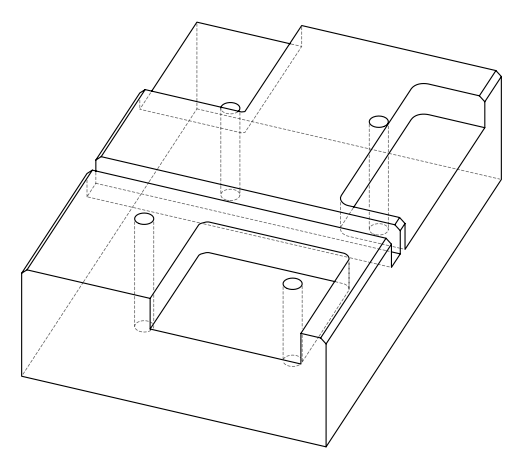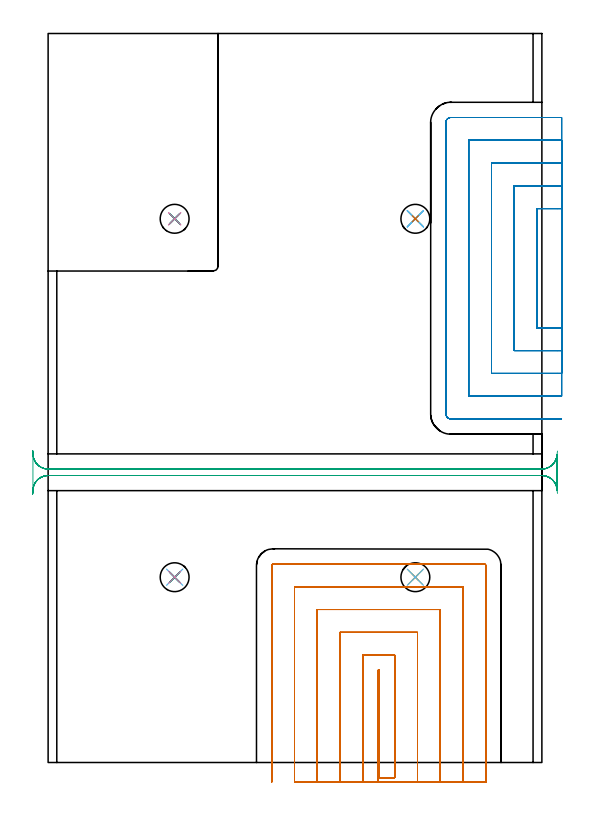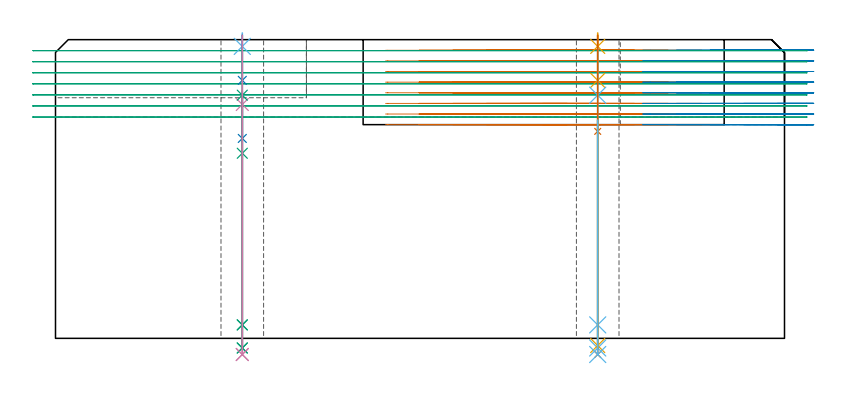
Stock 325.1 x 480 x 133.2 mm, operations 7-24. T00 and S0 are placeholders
(PLAN: 24 operations, 14 tool changes, 266.3 min)
(1 AREA_MILL | FG_CHAMFER_SURFACE | UGT0205_001 | 0.46 min | 347 mm3)
(2 AREA_MILL_1 | FG_CHAMFER_SURFACE_1 | UGT0205_001 | 4.44 min | 3070 mm3)
(3 AREA_MILL_2 | FG_CHAMFER_SURFACE_2 | UGT0205_001 | 4.44 min | 2965 mm3)
(4 AREA_MILL_3 | FG_CHAMFER_SURFACE_3 | UGT0205_001 | 1.23 min | 825 mm3)
(5 AREA_MILL_4 | FG_CHAMFER_SURFACE_4 | UGT0205_001 | 3.03 min | 2081 mm3)
(6 MILL_CORNER_NOTCH_RECTANGULAR | CORNER_NOTCH_RECTANGULAR | NXT0201_008 | Follow Part, ap 1.5, ae 75% | 162.63 min | 453170 mm3)
(7 MILL_SLOT | SLOT_PARTIAL_RECTANGULAR | UGT0201_094 | Follow Part, ap 5, ae 75% | 38 min | 856644 mm3)
(8 MILL_SLOT_1 | SLOT_PARTIAL_RECTANGULAR_1 | UGT0201_094 | Follow Part, ap 5, ae 75% | 36.74 min | 603226 mm3)
(9 MILL_RECTANGULAR_SLOT | SLOT_RECTANGULAR | UGT0201_094 | Follow Part, ap 5, ae 75% | 10.5 min | 271225 mm3)
(10 SPOT_DRILL | STEP1HOLE | NXT0321_9005460120000 | 0.05 min | 167 mm3)
(11 SPOT_DRILL_1 | STEP1HOLE_1 | NXT0321_9005460120000 | 0.05 min | 184 mm3)
(12 SPOT_DRILL_2 | STEP1HOLE_2 | NXT0321_9005460120000 | 0.05 min | 166 mm3)
(13 SPOT_DRILL_3 | STEP1HOLE_3 | NXT0321_9005460120000 | 0.06 min | 205 mm3)
(14 DRILL_BLIND_HOLE_INTO_CENTER | STEP1HOLE | NXT0301_092 | 0.09 min | 1696 mm3)
(15 GUN_DRILL_THROUGH_HOLE | STEP1HOLE | UGT0307_009 | 0.56 min | 10265 mm3)
(16 DRILL_TO_ENLARGE_THROUGH_HOLE | STEP1HOLE | UGT0301_048 | 0.47 min | 18218 mm3)
(17 DRILL_BLIND_HOLE_INTO_CENTER_1 | STEP1HOLE_1 | NXT0301_092 | 0.08 min | 1711 mm3)
(18 GUN_DRILL_THROUGH_HOLE_1 | STEP1HOLE_1 | UGT0307_009 | 0.66 min | 13211 mm3)
(19 DRILL_TO_ENLARGE_THROUGH_HOLE_1 | STEP1HOLE_1 | UGT0301_048 | 0.57 min | 22579 mm3)
(20 DRILL_BLIND_HOLE_INTO_CENTER_2 | STEP1HOLE_2 | NXT0301_092 | 0.08 min | 1684 mm3)
(21 GUN_DRILL_THROUGH_HOLE_2 | STEP1HOLE_2 | UGT0307_009 | 0.66 min | 13118 mm3)
(22 DRILL_TO_ENLARGE_THROUGH_HOLE_2 | STEP1HOLE_2 | UGT0301_048 | 0.57 min | 22704 mm3)
(23 DRILL_THROUGH_HOLE_INTO_CENTER | STEP1HOLE_3 | NXT0301_065 | 0.41 min | 6458 mm3)
(24 DRILL_TO_ENLARGE_THROUGH_HOLE_3 | STEP1HOLE_3 | UGT0301_048 | 0.43 min | 20336 mm3)
(TOOL UGT0205_001 | Chamfer Mill 20 x 3 x 45 deg. | D20 FL50 Z2)
(TOOL NXT0201_008 | ENDMILL 6mm [2P460-0600-NA 1630] | D6 FL26 Z6)
(TOOL UGT0201_094 | End mill 20 mm | D20 FL38 Z4)
(TOOL NXT0321_9005460120000 | NC Spot Drill, 142deg, 12mm, Carbide, Uncoated | D12 PA142 FL30 Z2)
(TOOL NXT0301_092 | Carbide Drill 12.1mm [860.1-1210-061A1-MM 2214] | D12.1 PA140 FL77 Z2)
(TOOL UGT0307_009 | Gun Drill 12 mm | D12 PA130 FL24 Z1)
(TOOL UGT0301_048 | Twist Drill 19 mm | D19 PA118 FL135 Z2)
(TOOL NXT0301_065 | Carbide Drill 9.4mm [860.1-0940-075A1-MM 2214] | D9.4 PA140 FL98 Z2)
(OP 7 MILL_SLOT)
G17 G21 G94 G90
T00 M6
G54
G17 G0 G90 X217.2 Y-13. S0 M3
G43 Z143.2 H0
Z128.462
G94 G1 Y-10. F250.
Y60.7 F500.
X218.2
Y-10.
X228.2
Y70.7
X207.2
Y-10.
Y-13. F250.
X243.2
Y-10.
Y85.7 F500.
X192.2
Y-10.
Y-13. F250.
X258.2
Y-10.
Y100.7 F500.
X177.2
Y-10.
Y-13. F250.
X273.2
Y-10.
Y115.7 F500.
X162.2
Y-10.
Y-13. F250.
X288.2
Y-10.
Y129.7 F500.
G3 X287.2 Y130.7 R1.
G1 X148.2
G3 X147.2 Y129.7 R1.
G1 Y-10.
Y-13. F250.
G0 X217.2 Z123.725
G1 Y-10.
Y60.7 F500.
X218.2
Y-10.
X228.2
Y70.7
X207.2
Y-10.
Y-13. F250.
X243.2
Y-10.
Y85.7 F500.
X192.2
Y-10.
Y-13. F250.
X258.2
Y-10.
Y100.7 F500.
X177.2
Y-10.
Y-13. F250.
X273.2
Y-10.
Y115.7 F500.
X162.2
Y-10.
Y-13. F250.
X288.2
Y-10.
Y129.7 F500.
G3 X287.2 Y130.7 R1.
G1 X148.2
G3 X147.2 Y129.7 R1.
G1 Y-10.
Y-13. F250.
G0 X217.2 Z118.987
G1 Y-10.
Y60.7 F500.
X218.2
Y-10.
X228.2
Y70.7
X207.2
Y-10.
Y-13. F250.
X243.2
Y-10.
Y85.7 F500.
X192.2
Y-10.
Y-13. F250.
X258.2
Y-10.
Y100.7 F500.
X177.2
Y-10.
Y-13. F250.
X273.2
Y-10.
Y115.7 F500.
X162.2
Y-10.
Y-13. F250.
X288.2
Y-10.
Y129.7 F500.
G3 X287.2 Y130.7 R1.
G1 X148.2
G3 X147.2 Y129.7 R1.
G1 Y-10.
Y-13. F250.
G0 X217.2 Z114.25
G1 Y-10.
Y60.7 F500.
X218.2
Y-10.
X228.2
Y70.7
X207.2
Y-10.
Y-13. F250.
X243.2
Y-10.
Y85.7 F500.
X192.2
Y-10.
Y-13. F250.
X258.2
Y-10.
Y100.7 F500.
X177.2
Y-10.
Y-13. F250.
X273.2
Y-10.
Y115.7 F500.
X162.2
Y-10.
Y-13. F250.
X288.2
Y-10.
Y129.7 F500.
G3 X287.2 Y130.7 R1.
G1 X148.2
G3 X147.2 Y129.7 R1.
G1 Y-10.
Y-13. F250.
G0 X217.2 Z109.512
G1 Y-10.
Y60.7 F500.
X218.2
Y-10.
X228.2
Y70.7
X207.2
Y-10.
Y-13. F250.
X243.2
Y-10.
Y85.7 F500.
X192.2
Y-10.
Y-13. F250.
X258.2
Y-10.
Y100.7 F500.
X177.2
Y-10.
Y-13. F250.
X273.2
Y-10.
Y115.7 F500.
X162.2
Y-10.
Y-13. F250.
X288.2
Y-10.
Y129.7 F500.
G3 X287.2 Y130.7 R1.
G1 X148.2
G3 X147.2 Y129.7 R1.
G1 Y-10.
Y-13. F250.
G0 X217.2 Z104.775
G1 Y-10.
Y60.7 F500.
X218.2
Y-10.
X228.2
Y70.7
X207.2
Y-10.
Y-13. F250.
X243.2
Y-10.
Y85.7 F500.
X192.2
Y-10.
Y-13. F250.
X258.2
Y-10.
Y100.7 F500.
X177.2
Y-10.
Y-13. F250.
X273.2
Y-10.
Y115.7 F500.
X162.2
Y-10.
Y-13. F250.
X288.2
Y-10.
Y129.7 F500.
G3 X287.2 Y130.7 R1.
G1 X148.2
G3 X147.2 Y129.7 R1.
G1 Y-10.
Y-13. F250.
G0 X217.2 Z100.037
G1 Y-10.
Y60.7 F500.
X218.2
Y-10.
X228.2
Y70.7
X207.2
Y-10.
Y-13. F250.
X243.2
Y-10.
Y85.7 F500.
X192.2
Y-10.
Y-13. F250.
X258.2
Y-10.
Y100.7 F500.
X177.2
Y-10.
Y-13. F250.
X273.2
Y-10.
Y115.7 F500.
X162.2
Y-10.
Y-13. F250.
X288.2
Y-10.
Y129.7 F500.
G3 X287.2 Y130.7 R1.
G1 X148.2
G3 X147.2 Y129.7 R1.
G1 Y-10.
Y-13. F250.
G0 X217.2 Z95.3
G1 Y-10.
Y60.7 F500.
X218.2
Y-10.
X228.2
Y70.7
X207.2
Y-10.
Y-13. F250.
X243.2
Y-10.
Y85.7 F500.
X192.2
Y-10.
Y-13. F250.
X258.2
Y-10.
Y100.7 F500.
X177.2
Y-10.
Y-13. F250.
X273.2
Y-10.
Y115.7 F500.
X162.2
Y-10.
Y-13. F250.
X288.2
Y-10.
Y129.7 F500.
G3 X287.2 Y130.7 R1.
G1 X148.2
G3 X147.2 Y129.7 R1.
G1 Y-10.
Y-13. F250.
G0 Z143.2
M5
M2
(OP 8 MILL_SLOT_1)
G17 G21 G94 G90
T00 M6
G54
G17 G0 G90 X338.1 Y364.7 S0 M3
G43 Z143.2 H0
Z128.462
G94 G1 X335.1 F250.
X321.9 F500.
Y286.2
X335.1
X338.1 F250.
Y379.7
X335.1
X306.9 F500.
Y271.2
X335.1
X338.1 F250.
Y394.7
X335.1
X291.9 F500.
Y256.2
X335.1
X338.1 F250.
Y409.7
X335.1
X276.9 F500.
Y241.2
X335.1
X338.1 F250.
Y424.7
X335.1
X265.2 F500.
G3 X261.9 Y421.4 R3.3
G1 Y229.5
G3 X265.2 Y226.2 R3.3
G1 X335.1
X338.1 F250.
G0 Y364.7 Z123.725
G1 X335.1
X321.9 F500.
Y286.2
X335.1
X338.1 F250.
Y379.7
X335.1
X306.9 F500.
Y271.2
X335.1
X338.1 F250.
Y394.7
X335.1
X291.9 F500.
Y256.2
X335.1
X338.1 F250.
Y409.7
X335.1
X276.9 F500.
Y241.2
X335.1
X338.1 F250.
Y424.7
X335.1
X265.2 F500.
G3 X261.9 Y421.4 R3.3
G1 Y229.5
G3 X265.2 Y226.2 R3.3
G1 X335.1
X338.1 F250.
G0 Y364.7 Z118.987
G1 X335.1
X321.9 F500.
Y286.2
X335.1
X338.1 F250.
Y379.7
X335.1
X306.9 F500.
Y271.2
X335.1
X338.1 F250.
Y394.7
X335.1
X291.9 F500.
Y256.2
X335.1
X338.1 F250.
Y409.7
X335.1
X276.9 F500.
Y241.2
X335.1
X338.1 F250.
Y424.7
X335.1
X265.2 F500.
G3 X261.9 Y421.4 R3.3
G1 Y229.5
G3 X265.2 Y226.2 R3.3
G1 X335.1
X338.1 F250.
G0 Y364.7 Z114.25
G1 X335.1
X321.9 F500.
Y286.2
X335.1
X338.1 F250.
Y379.7
X335.1
X306.9 F500.
Y271.2
X335.1
X338.1 F250.
Y394.7
X335.1
X291.9 F500.
Y256.2
X335.1
X338.1 F250.
Y409.7
X335.1
X276.9 F500.
Y241.2
X335.1
X338.1 F250.
Y424.7
X335.1
X265.2 F500.
G3 X261.9 Y421.4 R3.3
G1 Y229.5
G3 X265.2 Y226.2 R3.3
G1 X335.1
X338.1 F250.
G0 Y364.7 Z109.512
G1 X335.1
X321.9 F500.
Y286.2
X335.1
X338.1 F250.
Y379.7
X335.1
X306.9 F500.
Y271.2
X335.1
X338.1 F250.
Y394.7
X335.1
X291.9 F500.
Y256.2
X335.1
X338.1 F250.
Y409.7
X335.1
X276.9 F500.
Y241.2
X335.1
X338.1 F250.
Y424.7
X335.1
X265.2 F500.
G3 X261.9 Y421.4 R3.3
G1 Y229.5
G3 X265.2 Y226.2 R3.3
G1 X335.1
X338.1 F250.
G0 Y364.7 Z104.775
G1 X335.1
X321.9 F500.
Y286.2
X335.1
X338.1 F250.
Y379.7
X335.1
X306.9 F500.
Y271.2
X335.1
X338.1 F250.
Y394.7
X335.1
X291.9 F500.
Y256.2
X335.1
X338.1 F250.
Y409.7
X335.1
X276.9 F500.
Y241.2
X335.1
X338.1 F250.
Y424.7
X335.1
X265.2 F500.
G3 X261.9 Y421.4 R3.3
G1 Y229.5
G3 X265.2 Y226.2 R3.3
G1 X335.1
X338.1 F250.
G0 Y364.7 Z100.037
G1 X335.1
X321.9 F500.
Y286.2
X335.1
X338.1 F250.
Y379.7
X335.1
X306.9 F500.
Y271.2
X335.1
X338.1 F250.
Y394.7
X335.1
X291.9 F500.
Y256.2
X335.1
X338.1 F250.
Y409.7
X335.1
X276.9 F500.
Y241.2
X335.1
X338.1 F250.
Y424.7
X335.1
X265.2 F500.
G3 X261.9 Y421.4 R3.3
G1 Y229.5
G3 X265.2 Y226.2 R3.3
G1 X335.1
X338.1 F250.
G0 Y364.7 Z95.3
G1 X335.1
X321.9 F500.
Y286.2
X335.1
X338.1 F250.
Y379.7
X335.1
X306.9 F500.
Y271.2
X335.1
X338.1 F250.
Y394.7
X335.1
X291.9 F500.
Y256.2
X335.1
X338.1 F250.
Y409.7
X335.1
X276.9 F500.
Y241.2
X335.1
X338.1 F250.
Y424.7
X335.1
X265.2 F500.
G3 X261.9 Y421.4 R3.3
G1 Y229.5
G3 X265.2 Y226.2 R3.3
G1 X335.1
X338.1 F250.
G0 Z143.2
M5
M2
(OP 9 MILL_RECTANGULAR_SLOT)
G17 G21 G94 G90
T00 M6
G54
G17 G0 G90 X335.372 Y205.067 S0 M3
G43 Z143.2 H0
Z128.271
G94 G1 X335.038 Y202.086 F250.
G2 X325.1 Y193.2 R10. F500.
G1 X0.
G2 X-9.945 Y202.157 R10.
G1 X-9.975 Y202.159
G3 X-10. Y201.458 R10.
G1 Y180.825
G3 X-9.972 Y180.074 R10.
G1 X-9.942 Y180.077
G2 X0. Y189. R10.
G1 X325.1
G2 X335.035 Y180.137 R10.
G1 X335.376 Y177.157 F250.
G0 Z143.2
X-10.202 Y176.783
Z123.343
G1 X-9.97 Y179.774
G2 X0. Y189. R10. F500.
G1 X325.1
G2 X335.09 Y179.447 R10.
G1 X335.1
Y202.753
X335.09
G2 X325.1 Y193.2 R10.
G1 X0.
G2 X-9.97 Y202.426 R10.
G1 X-10.202 Y205.417 F250.
G0 Y176.783 Z118.414
G1 X-9.97 Y179.774
G2 X0. Y189. R10. F500.
G1 X325.1
G2 X335.09 Y179.447 R10.
G1 X335.1
Y202.753
X335.09
G2 X325.1 Y193.2 R10.
G1 X0.
G2 X-9.97 Y202.426 R10.
G1 X-10.202 Y205.417 F250.
G0 Y176.783 Z113.486
G1 X-9.97 Y179.774
G2 X0. Y189. R10. F500.
G1 X325.1
G2 X335.09 Y179.447 R10.
G1 X335.1
Y202.753
X335.09
G2 X325.1 Y193.2 R10.
G1 X0.
G2 X-9.97 Y202.426 R10.
G1 X-10.202 Y205.417 F250.
G0 Y176.783 Z108.557
G1 X-9.97 Y179.774
G2 X0. Y189. R10. F500.
G1 X325.1
G2 X335.09 Y179.447 R10.
G1 X335.1
Y202.753
X335.09
G2 X325.1 Y193.2 R10.
G1 X0.
G2 X-9.97 Y202.426 R10.
G1 X-10.202 Y205.417 F250.
G0 Y176.783 Z103.629
G1 X-9.97 Y179.774
G2 X0. Y189. R10. F500.
G1 X325.1
G2 X335.09 Y179.447 R10.
G1 X335.1
Y202.753
X335.09
G2 X325.1 Y193.2 R10.
G1 X0.
G2 X-9.97 Y202.426 R10.
G1 X-10.202 Y205.417 F250.
G0 Y176.783 Z98.7
G1 X-9.97 Y179.774
G2 X0. Y189. R10. F500.
G1 X325.1
G2 X335.09 Y179.447 R10.
G1 X335.1
Y202.753
X335.09
G2 X325.1 Y193.2 R10.
G1 X0.
G2 X-9.97 Y202.426 R10.
G1 X-10.202 Y205.417 F250.
G0 Z143.2
M5
M2
(OP 10 SPOT_DRILL)
G17 G21 G94 G90
T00 M6
G54
G17 G0 G90 X83.3 Y358. S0 M3
G43 Z143.2 H0
G94 G81 G98 Z104.3 F250. R110.3
G80
M5
M2
(OP 11 SPOT_DRILL_1)
G17 G21 G94 G90
T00 M6
G54
G17 G0 G90 X241.8 Y358. S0 M3
G43 Z143.2 H0
G94 G81 G98 Z130.2 F250. R136.2
G80
M5
M2
(OP 12 SPOT_DRILL_2)
G17 G21 G94 G90
T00 M6
G54
G17 G0 G90 X83.3 Y122. S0 M3
G43 Z143.2 H0
G94 G81 G98 Z130.2 F250. R136.2
G80
M5
M2
(OP 13 SPOT_DRILL_3)
G17 G21 G94 G90
T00 M6
G54
G17 G0 G90 X241.8 Y122. S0 M3
G43 Z143.2 H0
G94 G81 G98 Z92.3 F250. R98.3
G80
M5
M2
(OP 14 DRILL_BLIND_HOLE_INTO_CENTER)
G17 G21 G94 G90
T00 M6
G54
G17 G0 G90 X83.3 Y358. S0 M3
G43 Z143.2 H1
G94 G81 G98 Z89.15 F250. R109.3
G80
M5
M2
(OP 15 GUN_DRILL_THROUGH_HOLE)
G17 G21 G94 G90
T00 M6
G54
G17 G0 G90 X83.3 Y358. M8
G43 Z143.2 H0
Z103.446
S716 M3
G94 G1 Z82.536 F125. M26
G4 X.084
Z6. F250.
G4 X.084
Z-4.298 F125.
G4 X.084
M5
M9
G0 Z103.446
Z143.2
M2
(OP 16 DRILL_TO_ENLARGE_THROUGH_HOLE)
G17 G21 G94 G90
T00 M6
G54
G17 G0 G90 X83.3 Y358. S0 M3
G43 Z143.2 H0
G94 G73 G98 Z-7.208 F250. Q16.358 R109.3
G80
M5
M2
(OP 17 DRILL_BLIND_HOLE_INTO_CENTER_1)
G17 G21 G94 G90
T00 M6
G54
G17 G0 G90 X241.8 Y358. S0 M3
G43 Z143.2 H1
G94 G81 G98 Z115.05 F250. R135.2
G80
M5
M2
(OP 18 GUN_DRILL_THROUGH_HOLE_1)
G17 G21 G94 G90
T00 M6
G54
G17 G0 G90 X241.8 Y358. M8
G43 Z143.2 H0
Z129.346
S716 M3
G94 G1 Z108.436 F125. M26
G4 X.084
Z6. F250.
G4 X.084
Z-4.298 F125.
G4 X.084
M5
M9
G0 Z129.346
Z143.2
M2
(OP 19 DRILL_TO_ENLARGE_THROUGH_HOLE_1)
G17 G21 G94 G90
T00 M6
G54
G17 G0 G90 X241.8 Y358. S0 M3
G43 Z143.2 H0
G94 G73 G98 Z-7.208 F250. Q17.551 R135.2
G80
M5
M2
(OP 20 DRILL_BLIND_HOLE_INTO_CENTER_2)
G17 G21 G94 G90
T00 M6
G54
G17 G0 G90 X83.3 Y122. S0 M3
G43 Z143.2 H1
G94 G81 G98 Z115.05 F250. R135.2
G80
M5
M2
(OP 21 GUN_DRILL_THROUGH_HOLE_2)
G17 G21 G94 G90
T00 M6
G54
G17 G0 G90 X83.3 Y122. M8
G43 Z143.2 H0
Z129.346
S716 M3
G94 G1 Z108.436 F125. M26
G4 X.084
Z6. F250.
G4 X.084
Z-4.298 F125.
G4 X.084
M5
M9
G0 Z129.346
Z143.2
M2
(OP 22 DRILL_TO_ENLARGE_THROUGH_HOLE_2)
G17 G21 G94 G90
T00 M6
G54
G17 G0 G90 X83.3 Y122. S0 M3
G43 Z143.2 H0
G94 G73 G98 Z-7.208 F250. Q17.551 R135.2
G80
M5
M2
(OP 23 DRILL_THROUGH_HOLE_INTO_CENTER)
G17 G21 G94 G90
T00 M6
G54
G17 G0 G90 X241.8 Y122. S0 M3
G43 Z143.2 H1
G94 G73 G98 Z-3.211 F250. Q8.956 R97.3
G80
M5
M2
(OP 24 DRILL_TO_ENLARGE_THROUGH_HOLE_3)
G17 G21 G94 G90
T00 M6
G54
G17 G0 G90 X241.8 Y122. S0 M3
G43 Z143.2 H0
G94 G73 G98 Z-7.208 F250. Q17.085 R97.3
G80
M5
M2
